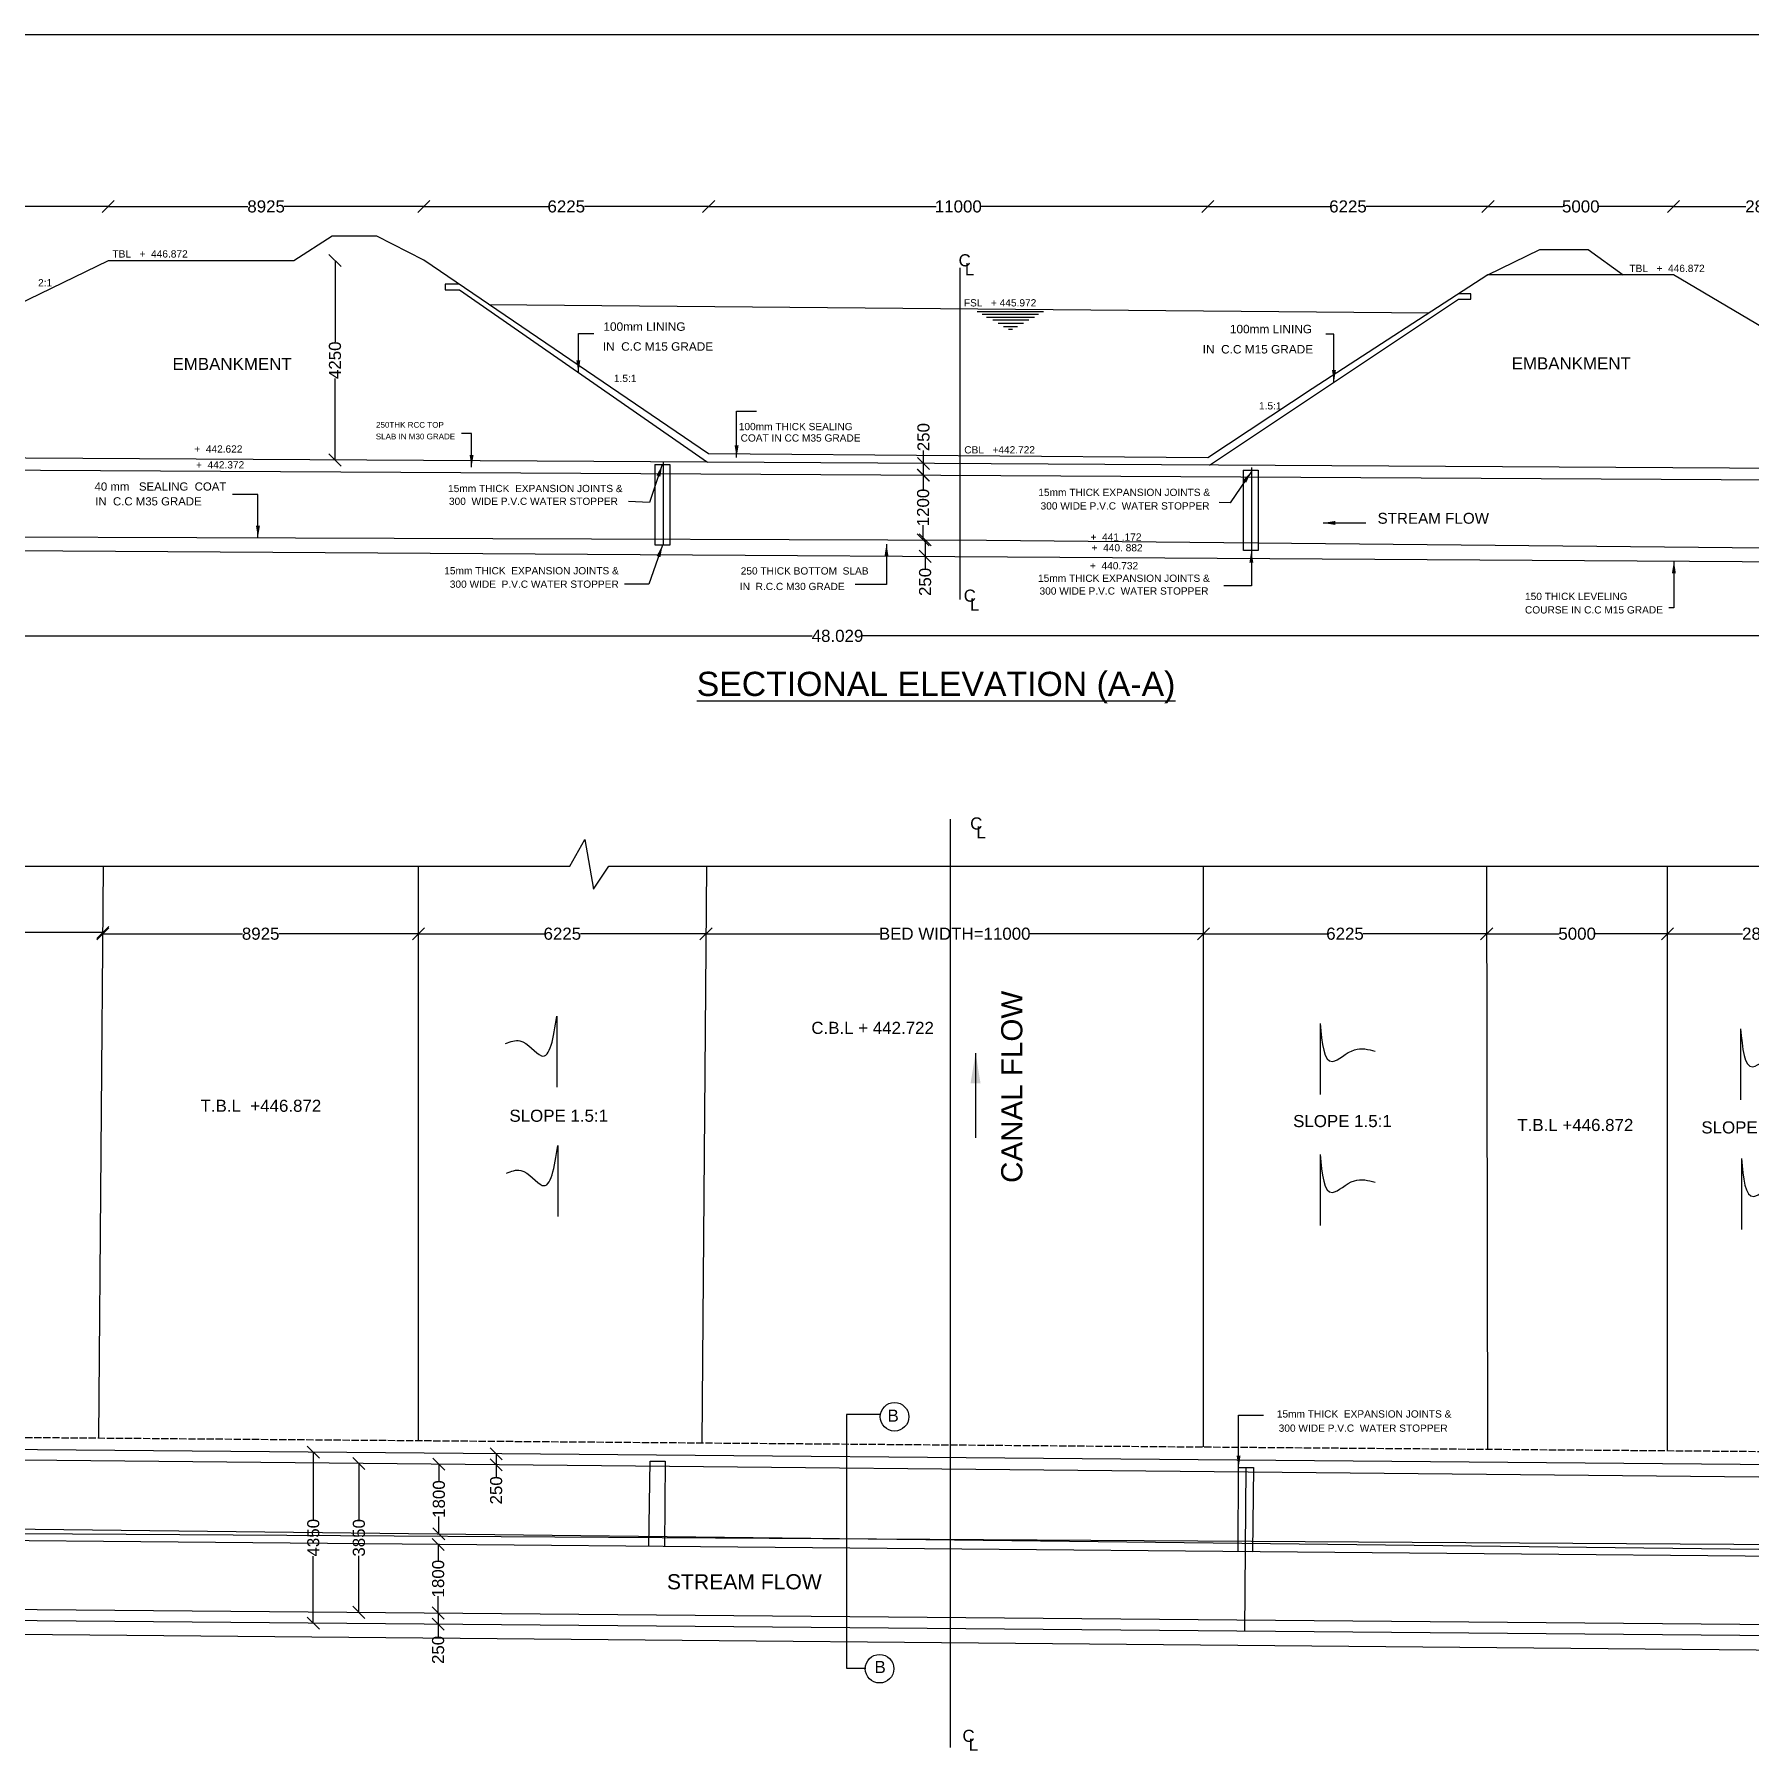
# Model space of a CAD drawing. Header units: millimetres. Extents: x 5760592 to 5768701, y 20978528 to 20983100.
# Drawn here: x 5762703 to 5765539, y 20980252 to 20983100 of the extents above; entities that cross this region are included whole.
import ezdxf

# ---------------------------------------------------------------- set-up
doc = ezdxf.new("R2010")
doc.units = ezdxf.units.MM
doc.header["$MEASUREMENT"] = 0
doc.linetypes.add('ACAD_ISO02W100', pattern=[15, 12, -3])
for name, color, linetype in [('DIMENSIONS', 7, 'Continuous'), ('DRAWING', 7, 'Continuous'), ('TEXT', 7, 'Continuous')]:
    doc.layers.add(name, color=color, linetype=linetype)
doc.styles.get("Standard").update_dxf_attribs({"font": 'arial.ttf', "height": 20})
doc.dimstyles.get("Standard").update_dxf_attribs({"dimtxt": 20, "dimasz": 20, "dimexe": 0.18, "dimexo": 0.0625, "dimgap": 0.09, "dimtad": 0, "dimdec": 0, "dimzin": 0, "dimdsep": 46, "dimtxsty": 'Standard', "dimblk": 'OBLIQUE', "dimcen": 0.09, "dimse1": 1, "dimse2": 1, "dimadec": 0, "dimazin": 0, "dimtfac": 1, "dimtdec": 0, "dimtofl": 0, "dimtmove": 0, "dimatfit": 3, "dimfxl": 1, "dimtolj": 1, "dimtzin": 0, "dimarcsym": 0})

# ---------------------------------------------------------------- blocks, each defined once
blk = doc.blocks.new('_Oblique')
at = {"color": 0, "linetype": 'ByBlock', "lineweight": -2}
blk.add_line((-0.5, -0.5), (0.5, 0.5), dxfattribs=at)
blk = doc.blocks.new('*D8')
at = {"layer": 'Defpoints', "color": 0}
for p in [(5762824.8, 20982815.5), (5762824.8, 20982725.7), (5762353.9, 20982497.5)]:
    blk.add_point(p, dxfattribs=at)
at = {"layer": 'DIMENSIONS', "color": 0, "lineweight": -2}
for p, q in [((5762353.9, 20982815.5), (5762559.4, 20982815.5)), ((5762824.8, 20982815.5), (5762619.4, 20982815.5))]:
    blk.add_line(p, q, dxfattribs=at)
at = {"layer": 'DIMENSIONS', "color": 0, "lineweight": -2, "xscale": 20, "yscale": 20, "zscale": 20, "rotation": 180}
blk.add_blockref('_Oblique', (5762353.9, 20982815.5), dxfattribs=at)
at = {"layer": 'DIMENSIONS', "color": 0, "lineweight": -2, "xscale": 20, "yscale": 20, "zscale": 20}
blk.add_blockref('_Oblique', (5762824.8, 20982815.5), dxfattribs=at)
at = {"layer": 'DIMENSIONS', "color": 0, "insert": (5762589.4, 20982815.5), "char_height": 20, "attachment_point": 5}
blk.add_mtext('\\A1;6000', dxfattribs=at)
blk = doc.blocks.new('*D9')
at = {"layer": 'Defpoints', "color": 0}
for p in [(5763346.7, 20982815.5), (5762824.8, 20982725.7), (5763346.7, 20982726.7)]:
    blk.add_point(p, dxfattribs=at)
at = {"layer": 'DIMENSIONS', "color": 0, "lineweight": -2}
for p, q in [((5762824.8, 20982815.5), (5763055.7, 20982815.5)), ((5763346.7, 20982815.5), (5763115.8, 20982815.5))]:
    blk.add_line(p, q, dxfattribs=at)
at = {"layer": 'DIMENSIONS', "color": 0, "lineweight": -2, "xscale": 20, "yscale": 20, "zscale": 20, "rotation": 180}
blk.add_blockref('_Oblique', (5762824.8, 20982815.5), dxfattribs=at)
at = {"layer": 'DIMENSIONS', "color": 0, "lineweight": -2, "xscale": 20, "yscale": 20, "zscale": 20}
blk.add_blockref('_Oblique', (5763346.7, 20982815.5), dxfattribs=at)
at = {"layer": 'DIMENSIONS', "color": 0, "insert": (5763085.8, 20982815.5), "char_height": 20, "attachment_point": 5}
blk.add_mtext('\\A1;8925', dxfattribs=at)
blk = doc.blocks.new('*D10')
at = {"layer": 'Defpoints', "color": 0}
for p in [(5763817.7, 20982815.5), (5763346.7, 20982726.7), (5763817.7, 20982406.4)]:
    blk.add_point(p, dxfattribs=at)
at = {"layer": 'DIMENSIONS', "color": 0, "lineweight": -2}
for p, q in [((5763346.7, 20982815.5), (5763552.1, 20982815.5)), ((5763817.7, 20982815.5), (5763612.3, 20982815.5))]:
    blk.add_line(p, q, dxfattribs=at)
at = {"layer": 'DIMENSIONS', "color": 0, "lineweight": -2, "xscale": 20, "yscale": 20, "zscale": 20, "rotation": 180}
blk.add_blockref('_Oblique', (5763346.7, 20982815.5), dxfattribs=at)
at = {"layer": 'DIMENSIONS', "color": 0, "lineweight": -2, "xscale": 20, "yscale": 20, "zscale": 20}
blk.add_blockref('_Oblique', (5763817.7, 20982815.5), dxfattribs=at)
at = {"layer": 'DIMENSIONS', "color": 0, "insert": (5763582.2, 20982815.5), "char_height": 20, "attachment_point": 5}
blk.add_mtext('\\A1;6225', dxfattribs=at)
blk = doc.blocks.new('*D11')
at = {"layer": 'Defpoints', "color": 0}
for p in [(5764643.4, 20982815.5), (5763817.7, 20982406.4), (5764643.4, 20982399.7)]:
    blk.add_point(p, dxfattribs=at)
at = {"layer": 'DIMENSIONS', "color": 0, "lineweight": -2}
for p, q in [((5763817.7, 20982815.5), (5764193.8, 20982815.5)), ((5764643.4, 20982815.5), (5764267.3, 20982815.5))]:
    blk.add_line(p, q, dxfattribs=at)
at = {"layer": 'DIMENSIONS', "color": 0, "lineweight": -2, "xscale": 20, "yscale": 20, "zscale": 20, "rotation": 180}
blk.add_blockref('_Oblique', (5763817.7, 20982815.5), dxfattribs=at)
at = {"layer": 'DIMENSIONS', "color": 0, "lineweight": -2, "xscale": 20, "yscale": 20, "zscale": 20}
blk.add_blockref('_Oblique', (5764643.4, 20982815.5), dxfattribs=at)
at = {"layer": 'DIMENSIONS', "color": 0, "insert": (5764230.6, 20982815.5), "char_height": 20, "attachment_point": 5}
blk.add_mtext('\\A1;11000', dxfattribs=at)
blk = doc.blocks.new('*D12')
at = {"layer": 'Defpoints', "color": 0}
for p in [(5765106.5, 20982815.5), (5765106.5, 20982702.7), (5764643.4, 20982399.7)]:
    blk.add_point(p, dxfattribs=at)
at = {"layer": 'DIMENSIONS', "color": 0, "lineweight": -2}
for p, q in [((5764643.4, 20982815.5), (5764844.9, 20982815.5)), ((5765106.5, 20982815.5), (5764905, 20982815.5))]:
    blk.add_line(p, q, dxfattribs=at)
at = {"layer": 'DIMENSIONS', "color": 0, "lineweight": -2, "xscale": 20, "yscale": 20, "zscale": 20, "rotation": 180}
blk.add_blockref('_Oblique', (5764643.4, 20982815.5), dxfattribs=at)
at = {"layer": 'DIMENSIONS', "color": 0, "lineweight": -2, "xscale": 20, "yscale": 20, "zscale": 20}
blk.add_blockref('_Oblique', (5765106.5, 20982815.5), dxfattribs=at)
at = {"layer": 'DIMENSIONS', "color": 0, "insert": (5764875, 20982815.5), "char_height": 20, "attachment_point": 5}
blk.add_mtext('\\A1;6225', dxfattribs=at)
blk = doc.blocks.new('*D13')
at = {"layer": 'Defpoints', "color": 0}
for p in [(5765413.5, 20982815.5), (5765106.5, 20982702.7), (5765413.5, 20982702.7)]:
    blk.add_point(p, dxfattribs=at)
at = {"layer": 'DIMENSIONS', "color": 0, "lineweight": -2}
for p, q in [((5765106.5, 20982815.5), (5765230.1, 20982815.5)), ((5765413.5, 20982815.5), (5765289.9, 20982815.5))]:
    blk.add_line(p, q, dxfattribs=at)
at = {"layer": 'DIMENSIONS', "color": 0, "lineweight": -2, "xscale": 20, "yscale": 20, "zscale": 20, "rotation": 180}
blk.add_blockref('_Oblique', (5765106.5, 20982815.5), dxfattribs=at)
at = {"layer": 'DIMENSIONS', "color": 0, "lineweight": -2, "xscale": 20, "yscale": 20, "zscale": 20}
blk.add_blockref('_Oblique', (5765413.5, 20982815.5), dxfattribs=at)
at = {"layer": 'DIMENSIONS', "color": 0, "insert": (5765260, 20982815.5), "char_height": 20, "attachment_point": 5}
blk.add_mtext('\\A1;5000', dxfattribs=at)
blk = doc.blocks.new('*D14')
at = {"layer": 'Defpoints', "color": 0}
for p in [(5765712.8, 20982815.5), (5765413.5, 20982702.7), (5765712.8, 20982525.7)]:
    blk.add_point(p, dxfattribs=at)
at = {"layer": 'DIMENSIONS', "color": 0, "lineweight": -2}
for p, q in [((5765413.5, 20982815.5), (5765533, 20982815.5)), ((5765712.8, 20982815.5), (5765593.2, 20982815.5))]:
    blk.add_line(p, q, dxfattribs=at)
at = {"layer": 'DIMENSIONS', "color": 0, "lineweight": -2, "xscale": 20, "yscale": 20, "zscale": 20, "rotation": 180}
blk.add_blockref('_Oblique', (5765413.5, 20982815.5), dxfattribs=at)
at = {"layer": 'DIMENSIONS', "color": 0, "lineweight": -2, "xscale": 20, "yscale": 20, "zscale": 20}
blk.add_blockref('_Oblique', (5765712.8, 20982815.5), dxfattribs=at)
at = {"layer": 'DIMENSIONS', "color": 0, "insert": (5765563.1, 20982815.5), "char_height": 20, "attachment_point": 5}
blk.add_mtext('\\A1;2854', dxfattribs=at)
blk = doc.blocks.new('*D30')
at = {"layer": 'Defpoints', "color": 0}
for p in [(5763201.7, 20982726.1), (5763199.8, 20982396.3), (5763199.8, 20982396.3)]:
    blk.add_point(p, dxfattribs=at)
at = {"layer": 'DIMENSIONS', "color": 0, "lineweight": -2}
for p, q in [((5763199.8, 20982726.1), (5763199.8, 20982591.5)), ((5763199.8, 20982396.3), (5763199.8, 20982530.8))]:
    blk.add_line(p, q, dxfattribs=at)
at = {"layer": 'DIMENSIONS', "color": 0, "lineweight": -2, "xscale": 20, "yscale": 20, "zscale": 20}
for p, rotation in [((5763199.8, 20982726.1), 90), ((5763199.8, 20982396.3), 270)]:
    blk.add_blockref('_Oblique', p, dxfattribs=dict(at, rotation=rotation))
at = {"layer": 'DIMENSIONS', "color": 0, "insert": (5763199.8, 20982561.2), "char_height": 20, "attachment_point": 5, "rotation": 90}
blk.add_mtext('\\A1;4250', dxfattribs=at)
blk = doc.blocks.new('*D31')
at = {"layer": 'Defpoints', "color": 0}
for p in [(5764172.5, 20982390.7), (5764172.4, 20982371.2), (5764173, 20982371.2)]:
    blk.add_point(p, dxfattribs=at)
at = {"layer": 'DIMENSIONS', "color": 0, "lineweight": -2}
for p, q in [((5764173, 20982390.7), (5764173, 20982411.8)), ((5764173, 20982371.2), (5764173, 20982390.7))]:
    blk.add_line(p, q, dxfattribs=at)
at = {"layer": 'DIMENSIONS', "color": 0, "lineweight": -2, "xscale": 20, "yscale": 20, "zscale": 20}
for p, rotation in [((5764173, 20982390.7), 90), ((5764173, 20982371.2), 270)]:
    blk.add_blockref('_Oblique', p, dxfattribs=dict(at, rotation=rotation))
at = {"layer": 'DIMENSIONS', "color": 0, "insert": (5764173, 20982434.1), "char_height": 20, "attachment_point": 5, "rotation": 90}
blk.add_mtext('\\A1;250', dxfattribs=at)
blk = doc.blocks.new('*D32')
at = {"layer": 'Defpoints', "color": 0}
for p in [(5764173, 20982371.2), (5764172.4, 20982264.1), (5764172.6, 20982264.1)]:
    blk.add_point(p, dxfattribs=at)
at = {"layer": 'DIMENSIONS', "color": 0, "lineweight": -2}
for p, q in [((5764172.4, 20982371.2), (5764172.4, 20982346.7)), ((5764172.4, 20982264.1), (5764172.4, 20982288.7))]:
    blk.add_line(p, q, dxfattribs=at)
at = {"layer": 'DIMENSIONS', "color": 0, "lineweight": -2, "xscale": 20, "yscale": 20, "zscale": 20}
for p, rotation in [((5764172.4, 20982371.2), 90), ((5764172.4, 20982264.1), 270)]:
    blk.add_blockref('_Oblique', p, dxfattribs=dict(at, rotation=rotation))
at = {"layer": 'DIMENSIONS', "color": 0, "insert": (5764172.4, 20982317.7), "char_height": 20, "attachment_point": 5, "rotation": 90}
blk.add_mtext('\\A1;1200', dxfattribs=at)
blk = doc.blocks.new('*D33')
at = {"layer": 'Defpoints', "color": 0}
for p in [(5764172.6, 20982264.1), (5764172.4, 20982237), (5764175.7, 20982237)]:
    blk.add_point(p, dxfattribs=at)
at = {"layer": 'DIMENSIONS', "color": 0, "lineweight": -2}
for p, q in [((5764175.7, 20982264.1), (5764175.7, 20982237)), ((5764175.7, 20982237), (5764175.7, 20982217))]:
    blk.add_line(p, q, dxfattribs=at)
at = {"layer": 'DIMENSIONS', "color": 0, "lineweight": -2, "xscale": 20, "yscale": 20, "zscale": 20}
for p, rotation in [((5764175.7, 20982264.1), 90), ((5764175.7, 20982237), 270)]:
    blk.add_blockref('_Oblique', p, dxfattribs=dict(at, rotation=rotation))
at = {"layer": 'DIMENSIONS', "color": 0, "insert": (5764175.7, 20982194.7), "char_height": 20, "attachment_point": 5, "rotation": 90}
blk.add_mtext('\\A1;250', dxfattribs=at)
blk = doc.blocks.new('*D35')
at = {"layer": 'Defpoints', "color": 0}
for p in [(5762315.5, 20982114.5), (5765746.1, 20982105.4), (5765746.1, 20982095.5)]:
    blk.add_point(p, dxfattribs=at)
at = {"layer": 'DIMENSIONS', "color": 0, "lineweight": -2}
for p, q in [((5762315.5, 20982105.4), (5763988.8, 20982105.4)), ((5765746.1, 20982105.4), (5764072.8, 20982105.4))]:
    blk.add_line(p, q, dxfattribs=at)
at = {"layer": 'DIMENSIONS', "color": 0, "lineweight": -2, "xscale": 20, "yscale": 20, "zscale": 20, "rotation": 180}
blk.add_blockref('_Oblique', (5762315.5, 20982105.4), dxfattribs=at)
at = {"layer": 'DIMENSIONS', "color": 0, "lineweight": -2, "xscale": 20, "yscale": 20, "zscale": 20}
blk.add_blockref('_Oblique', (5765746.1, 20982105.4), dxfattribs=at)
at = {"layer": 'DIMENSIONS', "color": 0, "insert": (5764030.8, 20982105.4), "char_height": 20, "attachment_point": 5}
blk.add_mtext('\\A1;48.029', dxfattribs=at)
blk = doc.blocks.new('*D58')
at = {"layer": 'Defpoints', "color": 0}
for p in [(5763161.7, 20980755.6), (5763159.3, 20980472.9), (5763163.9, 20980472.9)]:
    blk.add_point(p, dxfattribs=at)
at = {"layer": 'DIMENSIONS', "color": 0, "lineweight": -2}
for p, q in [((5763163.9, 20980755.6), (5763163.9, 20980644.6)), ((5763163.9, 20980472.9), (5763163.9, 20980583.9))]:
    blk.add_line(p, q, dxfattribs=at)
at = {"layer": 'DIMENSIONS', "color": 0, "lineweight": -2, "xscale": 20, "yscale": 20, "zscale": 20}
for p, rotation in [((5763163.9, 20980755.6), 90), ((5763163.9, 20980472.9), 270)]:
    blk.add_blockref('_Oblique', p, dxfattribs=dict(at, rotation=rotation))
at = {"layer": 'DIMENSIONS', "color": 0, "insert": (5763163.9, 20980614.2), "char_height": 20, "attachment_point": 5, "rotation": 90}
blk.add_mtext('\\A1;4350', dxfattribs=at)
blk = doc.blocks.new('*D59')
at = {"layer": 'Defpoints', "color": 0}
for p in [(5763241.4, 20980737), (5763239.3, 20980490.9), (5763239.3, 20980490.9)]:
    blk.add_point(p, dxfattribs=at)
at = {"layer": 'DIMENSIONS', "color": 0, "lineweight": -2}
for p, q in [((5763239.3, 20980737), (5763239.3, 20980643.9)), ((5763239.3, 20980490.9), (5763239.3, 20980584.1))]:
    blk.add_line(p, q, dxfattribs=at)
at = {"layer": 'DIMENSIONS', "color": 0, "lineweight": -2, "xscale": 20, "yscale": 20, "zscale": 20}
for p, rotation in [((5763239.3, 20980737), 90), ((5763239.3, 20980490.9), 270)]:
    blk.add_blockref('_Oblique', p, dxfattribs=dict(at, rotation=rotation))
at = {"layer": 'DIMENSIONS', "color": 0, "insert": (5763239.3, 20980614), "char_height": 20, "attachment_point": 5, "rotation": 90}
blk.add_mtext('\\A1;3850', dxfattribs=at)
blk = doc.blocks.new('*D60')
at = {"layer": 'Defpoints', "color": 0}
for p in [(5763375.2, 20980735.7), (5763371.6, 20980620.5), (5763373.9, 20980620.5)]:
    blk.add_point(p, dxfattribs=at)
at = {"layer": 'DIMENSIONS', "color": 0, "lineweight": -2}
for p, q in [((5763371.6, 20980735.7), (5763371.6, 20980707.1)), ((5763371.6, 20980620.5), (5763371.6, 20980649.1))]:
    blk.add_line(p, q, dxfattribs=at)
at = {"layer": 'DIMENSIONS', "color": 0, "lineweight": -2, "xscale": 20, "yscale": 20, "zscale": 20}
for p, rotation in [((5763371.6, 20980735.7), 90), ((5763371.6, 20980620.5), 270)]:
    blk.add_blockref('_Oblique', p, dxfattribs=dict(at, rotation=rotation))
at = {"layer": 'DIMENSIONS', "color": 0, "insert": (5763371.6, 20980678.1), "char_height": 20, "attachment_point": 5, "rotation": 90}
blk.add_mtext('\\A1;1800', dxfattribs=at)
blk = doc.blocks.new('*D61')
at = {"layer": 'Defpoints', "color": 0}
for p in [(5763371.4, 20980603.2), (5763370.4, 20980489.8), (5763370.4, 20980489.8)]:
    blk.add_point(p, dxfattribs=at)
at = {"layer": 'DIMENSIONS', "color": 0, "lineweight": -2}
for p, q in [((5763370.4, 20980603.2), (5763370.4, 20980575.5)), ((5763370.4, 20980489.8), (5763370.4, 20980517.5))]:
    blk.add_line(p, q, dxfattribs=at)
at = {"layer": 'DIMENSIONS', "color": 0, "lineweight": -2, "xscale": 20, "yscale": 20, "zscale": 20}
for p, rotation in [((5763370.4, 20980603.2), 90), ((5763370.4, 20980489.8), 270)]:
    blk.add_blockref('_Oblique', p, dxfattribs=dict(at, rotation=rotation))
at = {"layer": 'DIMENSIONS', "color": 0, "insert": (5763370.4, 20980546.5), "char_height": 20, "attachment_point": 5, "rotation": 90}
blk.add_mtext('\\A1;1800', dxfattribs=at)
blk = doc.blocks.new('*D62')
at = {"layer": 'Defpoints', "color": 0}
for p in [(5763370.4, 20980489.8), (5763370.3, 20980471.1), (5763370.3, 20980471.1)]:
    blk.add_point(p, dxfattribs=at)
at = {"layer": 'DIMENSIONS', "color": 0, "lineweight": -2}
for p, q in [((5763370.3, 20980489.8), (5763370.3, 20980471.1)), ((5763370.3, 20980471.1), (5763370.3, 20980451.1))]:
    blk.add_line(p, q, dxfattribs=at)
at = {"layer": 'DIMENSIONS', "color": 0, "lineweight": -2, "xscale": 20, "yscale": 20, "zscale": 20}
for p, rotation in [((5763370.3, 20980489.8), 90), ((5763370.3, 20980471.1), 270)]:
    blk.add_blockref('_Oblique', p, dxfattribs=dict(at, rotation=rotation))
at = {"layer": 'DIMENSIONS', "color": 0, "insert": (5763370.3, 20980428.7), "char_height": 20, "attachment_point": 5, "rotation": 90}
blk.add_mtext('\\A1;250', dxfattribs=at)
blk = doc.blocks.new('*D63')
at = {"layer": 'Defpoints', "color": 0}
for p in [(5762357.1, 20981616.6), (5762815.6, 20981615), (5762815.6, 20981612.9)]:
    blk.add_point(p, dxfattribs=at)
at = {"layer": 'DIMENSIONS', "color": 0, "lineweight": -2}
for p, q in [((5762357.1, 20981615), (5762556.3, 20981615)), ((5762815.6, 20981615), (5762616.3, 20981615))]:
    blk.add_line(p, q, dxfattribs=at)
at = {"layer": 'DIMENSIONS', "color": 0, "lineweight": -2, "xscale": 20, "yscale": 20, "zscale": 20, "rotation": 180}
blk.add_blockref('_Oblique', (5762357.1, 20981615), dxfattribs=at)
at = {"layer": 'DIMENSIONS', "color": 0, "lineweight": -2, "xscale": 20, "yscale": 20, "zscale": 20}
blk.add_blockref('_Oblique', (5762815.6, 20981615), dxfattribs=at)
at = {"layer": 'DIMENSIONS', "color": 0, "insert": (5762586.3, 20981615), "char_height": 20, "attachment_point": 5}
blk.add_mtext('\\A1;6000', dxfattribs=at)
blk = doc.blocks.new('*D64')
at = {"layer": 'Defpoints', "color": 0}
for p in [(5762815.6, 20981612.9), (5763338, 20981612.9), (5763338, 20981612.9)]:
    blk.add_point(p, dxfattribs=at)
at = {"layer": 'DIMENSIONS', "color": 0, "lineweight": -2}
for p, q in [((5762815.6, 20981612.9), (5763046.8, 20981612.9)), ((5763338, 20981612.9), (5763106.8, 20981612.9))]:
    blk.add_line(p, q, dxfattribs=at)
at = {"layer": 'DIMENSIONS', "color": 0, "lineweight": -2, "xscale": 20, "yscale": 20, "zscale": 20, "rotation": 180}
blk.add_blockref('_Oblique', (5762815.6, 20981612.9), dxfattribs=at)
at = {"layer": 'DIMENSIONS', "color": 0, "lineweight": -2, "xscale": 20, "yscale": 20, "zscale": 20}
blk.add_blockref('_Oblique', (5763338, 20981612.9), dxfattribs=at)
at = {"layer": 'DIMENSIONS', "color": 0, "insert": (5763076.8, 20981612.9), "char_height": 20, "attachment_point": 5}
blk.add_mtext('\\A1;8925', dxfattribs=at)
blk = doc.blocks.new('*D65')
at = {"layer": 'Defpoints', "color": 0}
for p in [(5763338, 20981612.9), (5763813.3, 20981612.9), (5763813.3, 20981609.1)]:
    blk.add_point(p, dxfattribs=at)
at = {"layer": 'DIMENSIONS', "color": 0, "lineweight": -2}
for p, q in [((5763338, 20981612.9), (5763545.6, 20981612.9)), ((5763813.3, 20981612.9), (5763605.7, 20981612.9))]:
    blk.add_line(p, q, dxfattribs=at)
at = {"layer": 'DIMENSIONS', "color": 0, "lineweight": -2, "xscale": 20, "yscale": 20, "zscale": 20, "rotation": 180}
blk.add_blockref('_Oblique', (5763338, 20981612.9), dxfattribs=at)
at = {"layer": 'DIMENSIONS', "color": 0, "lineweight": -2, "xscale": 20, "yscale": 20, "zscale": 20}
blk.add_blockref('_Oblique', (5763813.3, 20981612.9), dxfattribs=at)
at = {"layer": 'DIMENSIONS', "color": 0, "insert": (5763575.7, 20981612.9), "char_height": 20, "attachment_point": 5}
blk.add_mtext('\\A1;6225', dxfattribs=at)
blk = doc.blocks.new('*D66')
at = {"layer": 'Defpoints', "color": 0}
for p in [(5763813.3, 20981612.9), (5764635.9, 20981612.9), (5764635.9, 20981599.8)]:
    blk.add_point(p, dxfattribs=at)
at = {"layer": 'DIMENSIONS', "color": 0, "lineweight": -2}
for p, q in [((5763813.3, 20981612.9), (5764100.8, 20981612.9)), ((5764635.9, 20981612.9), (5764348.4, 20981612.9))]:
    blk.add_line(p, q, dxfattribs=at)
at = {"layer": 'DIMENSIONS', "color": 0, "lineweight": -2, "xscale": 20, "yscale": 20, "zscale": 20, "rotation": 180}
blk.add_blockref('_Oblique', (5763813.3, 20981612.9), dxfattribs=at)
at = {"layer": 'DIMENSIONS', "color": 0, "lineweight": -2, "xscale": 20, "yscale": 20, "zscale": 20}
blk.add_blockref('_Oblique', (5764635.9, 20981612.9), dxfattribs=at)
at = {"layer": 'DIMENSIONS', "color": 0, "insert": (5764224.6, 20981612.9), "char_height": 20, "attachment_point": 5}
blk.add_mtext('\\A1;BED WIDTH=11000', dxfattribs=at)
blk = doc.blocks.new('*D67')
at = {"layer": 'Defpoints', "color": 0}
for p in [(5764635.9, 20981612.9), (5765104.4, 20981612.9), (5765104.4, 20981596.9)]:
    blk.add_point(p, dxfattribs=at)
at = {"layer": 'DIMENSIONS', "color": 0, "lineweight": -2}
for p, q in [((5764635.9, 20981612.9), (5764840.1, 20981612.9)), ((5765104.4, 20981612.9), (5764900.2, 20981612.9))]:
    blk.add_line(p, q, dxfattribs=at)
at = {"layer": 'DIMENSIONS', "color": 0, "lineweight": -2, "xscale": 20, "yscale": 20, "zscale": 20, "rotation": 180}
blk.add_blockref('_Oblique', (5764635.9, 20981612.9), dxfattribs=at)
at = {"layer": 'DIMENSIONS', "color": 0, "lineweight": -2, "xscale": 20, "yscale": 20, "zscale": 20}
blk.add_blockref('_Oblique', (5765104.4, 20981612.9), dxfattribs=at)
at = {"layer": 'DIMENSIONS', "color": 0, "insert": (5764870.1, 20981612.9), "char_height": 20, "attachment_point": 5}
blk.add_mtext('\\A1;6225', dxfattribs=at)
blk = doc.blocks.new('*D68')
at = {"layer": 'Defpoints', "color": 0}
for p in [(5765104.4, 20981612.9), (5765403.6, 20981612.9), (5765403.6, 20981612.9)]:
    blk.add_point(p, dxfattribs=at)
at = {"layer": 'DIMENSIONS', "color": 0, "lineweight": -2}
for p, q in [((5765104.4, 20981612.9), (5765224.1, 20981612.9)), ((5765403.6, 20981612.9), (5765283.9, 20981612.9))]:
    blk.add_line(p, q, dxfattribs=at)
at = {"layer": 'DIMENSIONS', "color": 0, "lineweight": -2, "xscale": 20, "yscale": 20, "zscale": 20, "rotation": 180}
blk.add_blockref('_Oblique', (5765104.4, 20981612.9), dxfattribs=at)
at = {"layer": 'DIMENSIONS', "color": 0, "lineweight": -2, "xscale": 20, "yscale": 20, "zscale": 20}
blk.add_blockref('_Oblique', (5765403.6, 20981612.9), dxfattribs=at)
at = {"layer": 'DIMENSIONS', "color": 0, "insert": (5765254, 20981612.9), "char_height": 20, "attachment_point": 5}
blk.add_mtext('\\A1;5000', dxfattribs=at)
blk = doc.blocks.new('*D69')
at = {"layer": 'Defpoints', "color": 0}
for p in [(5765403.6, 20981612.9), (5765712, 20981612.9), (5765712, 20981612.9)]:
    blk.add_point(p, dxfattribs=at)
at = {"layer": 'DIMENSIONS', "color": 0, "lineweight": -2}
for p, q in [((5765403.6, 20981612.9), (5765527.7, 20981612.9)), ((5765712, 20981612.9), (5765587.9, 20981612.9))]:
    blk.add_line(p, q, dxfattribs=at)
at = {"layer": 'DIMENSIONS', "color": 0, "lineweight": -2, "xscale": 20, "yscale": 20, "zscale": 20, "rotation": 180}
blk.add_blockref('_Oblique', (5765403.6, 20981612.9), dxfattribs=at)
at = {"layer": 'DIMENSIONS', "color": 0, "lineweight": -2, "xscale": 20, "yscale": 20, "zscale": 20}
blk.add_blockref('_Oblique', (5765712, 20981612.9), dxfattribs=at)
at = {"layer": 'DIMENSIONS', "color": 0, "insert": (5765557.8, 20981612.9), "char_height": 20, "attachment_point": 5}
blk.add_mtext('\\A1;2854', dxfattribs=at)
blk = doc.blocks.new('*D100')
at = {"layer": 'Defpoints', "color": 0}
for p in [(5763466.3, 20980734.8), (5763466.5, 20980734.8), (5763466.7, 20980753)]:
    blk.add_point(p, dxfattribs=at)
at = {"layer": 'TEXT', "color": 0, "lineweight": -2}
for p, q in [((5763466.3, 20980753), (5763466.3, 20980734.8)), ((5763466.3, 20980734.8), (5763466.3, 20980714.8))]:
    blk.add_line(p, q, dxfattribs=at)
at = {"layer": 'TEXT', "color": 0, "lineweight": -2, "xscale": 20, "yscale": 20, "zscale": 20}
for p, rotation in [((5763466.3, 20980753), 90), ((5763466.3, 20980734.8), 270)]:
    blk.add_blockref('_Oblique', p, dxfattribs=dict(at, rotation=rotation))
at = {"layer": 'TEXT', "color": 0, "insert": (5763466.3, 20980692.5), "char_height": 20, "attachment_point": 5, "rotation": 90}
blk.add_mtext('\\A1;250', dxfattribs=at)

msp = doc.modelspace()

# ---------------------------------------------------------------- linework, layer by layer
at = {"layer": 'DRAWING', "color": 0}
msp.add_lwpolyline([(5760592.1, 20983100), (5768629.1, 20983100), (5768629.1, 20978527.7), (5760592.1, 20978527.7)], close=True, dxfattribs=at)
for points in [[(5764643.4, 20982399.7), (5763817.7, 20982406.4), (5763346.7, 20982726.7), (5763269.1, 20982766.5), (5763195, 20982766.5), (5763131.8, 20982725.7), (5762824.8, 20982725.7), (5762353.9, 20982497.5), (5762302.3, 20982497.5), (5762226.7, 20982451.2), (5760693.4, 20982451.2)], [(5765106.5, 20982702.7), (5765192.1, 20982744.5), (5765272.1, 20982744.5), (5765330.2, 20982702.7)], [(5764233, 20982714), (5764233, 20982165.5)], [(5767207.2, 20982516), (5765712.8, 20982525.7), (5765413.5, 20982702.7), (5765112.4, 20982702.7), (5765106.5, 20982702.7), (5764816, 20982513.9), (5764643.4, 20982399.7)], [(5763404.6, 20982687.3), (5763382.2, 20982687.3), (5763382.2, 20982677.8), (5763405.4, 20982677.8), (5763815.6, 20982392.7)], [(5764645.8, 20982387.9), (5765057.8, 20982662), (5765078.2, 20982662), (5765078.2, 20982671), (5765057.6, 20982670.9)], [(5763454.5, 20982653.4), (5765009.1, 20982639.4)], [(5764261.8, 20982641.9), (5764371.2, 20982641.9)], [(5764270, 20982637.5), (5764363.3, 20982637.5)], [(5764277.1, 20982632.4), (5764356.6, 20982632.4)], [(5764287.9, 20982627.8), (5764347, 20982627.8)], [(5764296.5, 20982622.5), (5764338.5, 20982622.5)], [(5764305.5, 20982617.2), (5764328.4, 20982617.2)], [(5764313.4, 20982612.4), (5764320.4, 20982612.4)], [(5761335.2, 20982244.1), (5761335.2, 20982171.4), (5761369.1, 20982171.4), (5761380.3, 20982216.2), (5762315.5, 20982216.2), (5762315.5, 20982381.6), (5765789.6, 20982362.2)], [(5765787.8, 20982381.4), (5762312.7, 20982401.4)], [(5763728.5, 20982388.6), (5763753.5, 20982388.6), (5763753.5, 20982255.5), (5763729.3, 20982255.5), (5763729.3, 20982388.6)], [(5763742.2, 20982393.1), (5763742.2, 20982255.5)], [(5764715.2, 20982384.1), (5764715.2, 20982246.5)], [(5760693.4, 20982266.7), (5762317.6, 20982270.3), (5764277, 20982263.8), (5765791.2, 20982249.1), (5766230, 20982246.2), (5766295.1, 20982366.3), (5767207.2, 20982360.5), (5767207.2, 20982319.6)], [(5762315.5, 20982248.8), (5765786.9, 20982226.8), (5765787.6, 20982362.2)], [(5764701.5, 20982379.5), (5764726.5, 20982379.5), (5764726.5, 20982246.5), (5764702.4, 20982246.5), (5764702.4, 20982379.5)], [(5764217.4, 20980267.2), (5764217.4, 20981802.5)], [(5760697.7, 20981724.9), (5763587.9, 20981724.9), (5763613.1, 20981769), (5763627.1, 20981686.4), (5763652.4, 20981724.9), (5766031.7, 20981724.9)], [(5762816.5, 20981724.9), (5762808.8, 20980779.1)], [(5763338, 20980774.8), (5763338, 20981724.9)], [(5763814.2, 20981724.9), (5763806.5, 20980771.1)], [(5764635.9, 20980764.4), (5764635.9, 20981724.9)], [(5765104.3, 20981724.9), (5765105.6, 20980760.6)], [(5765403.6, 20980758.2), (5765403.6, 20981724.9)], [(5763566.6, 20981476.9), (5763566.6, 20981359.5)], [(5764829.1, 20981464.4), (5764829.1, 20981347)], [(5765524.3, 20981455.9), (5765524.3, 20981338.5)], [(5763568, 20981262.6), (5763568, 20981145.2)], [(5764829, 20981247.9), (5764829, 20981130.5)], [(5765525.6, 20981241.3), (5765525.6, 20981123.9)], [(5765779.2, 20980712.2), (5762401, 20980745.2), (5762324.5, 20980745.2), (5761369.8, 20981039.5)], [(5762322.7, 20980632.6), (5766220, 20980587.6), (5766220.3, 20980937)], [(5764100.6, 20980818.2), (5764045.9, 20980818.2), (5764045.9, 20980398.3), (5764077.6, 20980398.3)], [(5765779.2, 20980732.9), (5762322.7, 20980762.9)], [(5763718.5, 20980600), (5763720.9, 20980741)], [(5763720.9, 20980741), (5763745.9, 20980741), (5763744.7, 20980599.8)], [(5764694.1, 20980730.1), (5764718.5, 20980730.1), (5764717.2, 20980591.1), (5764693.2, 20980591.3), (5764694.1, 20980730.1)], [(5764706.3, 20980730.1), (5764703.9, 20980459.6)], [(5760992.8, 20980631.8), (5765779.1, 20980601.9)], [(5765779.1, 20980581.5), (5762322.7, 20980612.6)], [(5761338.8, 20980192), (5761338.8, 20979833.4), (5761480.7, 20979833.4), (5761480.7, 20980110.7), (5762296.4, 20980372), (5762322.9, 20980374.3), (5762426.2, 20980374.3), (5762426.2, 20980457.1), (5765611.2, 20980428.2), (5765611.2, 20980347.4), (5765711.7, 20980347.4), (5766215.1, 20980075.2), (5766215.1, 20979842.5), (5766394.2, 20979842.5), (5766394.2, 20980167.6), (5765779.8, 20980502)], [(5762322.7, 20980498.9), (5765778.9, 20980468.8)], [(5765778.9, 20980450.3), (5762322.7, 20980480.1)]]:
    msp.add_lwpolyline(points, dxfattribs=at)
at = {"layer": 'DRAWING', "color": 0, "linetype": 'ACAD_ISO02W100'}
msp.add_lwpolyline([(5761338.8, 20980630.6), (5761338.8, 20981398.3), (5761485.9, 20981398.3), (5761485.9, 20981121.7), (5762308.8, 20980869.7), (5762432.3, 20980869.7), (5762432.3, 20980782.2), (5765613.9, 20980756.5), (5765613.9, 20980834.8), (5765713.1, 20980834.8), (5766222, 20981090.8), (5766222, 20981323.5), (5766401.2, 20981323.5), (5766401.2, 20980995.3), (5765779.2, 20980678.8)], dxfattribs=at)
at = {"layer": 'DRAWING', "color": 0}
for centre in [(5764125.1, 20980814.2), (5764100.3, 20980397.6)]:
    msp.add_circle(centre, 23.6, dxfattribs=at)
for points in [[(5763481.9, 20981431.3), (5763505.4, 20981436), (5763541, 20981411.2), (5763566.6, 20981476.9)], [(5764829.1, 20981464.4), (5764849.4, 20981401.6), (5764885.7, 20981421.1), (5764920.1, 20981418.6)], [(5765524.3, 20981455.9), (5765544.7, 20981393.1), (5765580.9, 20981412.6), (5765615.3, 20981410.1)], [(5763483.2, 20981217), (5763506.8, 20981221.7), (5763542.4, 20981196.9), (5763568, 20981262.6)], [(5764829, 20981247.9), (5764849.3, 20981185.1), (5764885.6, 20981204.6), (5764919.9, 20981202)], [(5765525.6, 20981241.3), (5765546, 20981178.5), (5765582.3, 20981198), (5765616.6, 20981195.5)]]:
    msp.add_spline(points, degree=3, dxfattribs=at)

# ---------------------------------------------------------------- texts
at = {"layer": 'TEXT', "color": 0}
for s, height, p in [('TBL   +  446.872', 12, (5762831.7, 20982731.1)), ('C', 20, (5764231, 20982716.5)), ('L', 20, (5764241.4, 20982701.8)), ('2:1', 12, (5762708.7, 20982683.4)), ('TBL   +  446.872', 12, (5765340.5, 20982707.2)), ('FSL   + 445.972', 12, (5764239.8, 20982650.2)), ('100mm LINING', 14, (5763643.6, 20982609.9)), ('100mm LINING', 14, (5764679.7, 20982605.8)), ('IN  C.C M15 GRADE', 14, (5763642.6, 20982577)), ('IN  C.C M15 GRADE', 14, (5764634.8, 20982572.4)), ('EMBANKMENT ', 20, (5762931, 20982545.2)), ('EMBANKMENT', 20, (5765145.7, 20982546)), ('1.5:1', 12, (5763661, 20982525.3)), ('1.5:1', 12, (5764727.8, 20982479.9)), ('SLAB IN M30 GRADE', 9.5, (5763267.2, 20982430.4)), ('250THK RCC TOP', 9.5, (5763267.6, 20982449.7)), ('100mm THICK SEALING', 12, (5763867.5, 20982445.6)), ('COAT IN CC M35 GRADE', 12, (5763870.5, 20982426.7)), ('+  442.622', 12, (5762967, 20982408.5)), ('CBL   +442.722', 12, (5764240.4, 20982407.1)), ('+  442.372', 12, (5762969.9, 20982382.3)), ('40 mm   SEALING  COAT', 13.5, (5762802.1, 20982345.7)), ('15mm THICK  EXPANSION JOINTS &', 12, (5763386.7, 20982343.2)), ('IN  C.C M35 GRADE', 13.5, (5762803.2, 20982321.2)), ('300  WIDE P.V.C WATER STOPPER', 12, (5763388.2, 20982322)), ('15mm THICK EXPANSION JOINTS &', 12, (5764362.9, 20982336.8)), ('300 WIDE P.V.C  WATER STOPPER', 12, (5764366.6, 20982314.4)), ('STREAM FLOW', 18, (5764923.9, 20982290.9)), ('+  441 .172', 12, (5764449.2, 20982262.9)), ('+  440. 882', 12, (5764451, 20982245.2)), ('15mm THICK  EXPANSION JOINTS &', 12, (5763380.4, 20982207.2)), ('250 THICK BOTTOM  SLAB', 12, (5763870.7, 20982206.9)), ('+  440.732', 12, (5764448.3, 20982215.5)), ('300 WIDE  P.V.C WATER STOPPER', 12, (5763389.6, 20982185)), ('IN  R.C.C M30 GRADE', 12, (5763869.3, 20982181.2)), ('C', 20, (5764239.5, 20982162)), ('15mm THICK EXPANSION JOINTS &', 12, (5764362.4, 20982194.8)), ('300 WIDE P.V.C  WATER STOPPER', 12, (5764364.9, 20982173.7)), ('L', 20, (5764249.8, 20982147.3)), ('COURSE IN C.C M15 GRADE', 12, (5765167.7, 20982142.5)), ('150 THICK LEVELING', 12, (5765167.8, 20982164.8)), ('%%USECTIONAL ELEVATION (A-A)', 40, (5763797.9, 20982006.1)), ('C', 20, (5764250.2, 20981785.3)), ('L', 20, (5764260.5, 20981770.5)), ('C.B.L + 442.722', 20, (5763987.5, 20981447.3)), ('T.B.L  +446.872', 20, (5762977.4, 20981318.5)), ('SLOPE 1.5:1', 20, (5763488.2, 20981302)), ('SLOPE 1.5:1', 20, (5764784.3, 20981293.2)), ('T.B.L +446.872', 20, (5765155.1, 20981286.7)), ('SLOPE 2:1', 20, (5765459.4, 20981282.7)), ('B', 20, (5764113.5, 20980806.1)), ('15mm THICK  EXPANSION JOINTS &', 12, (5764757.3, 20980812.9)), ('300 WIDE P.V.C  WATER STOPPER', 12, (5764760.4, 20980789.4)), ('STREAM FLOW', 25, (5763748.7, 20980528.9)), ('B', 20, (5764092, 20980390.5)), ('C', 20, (5764237.4, 20980276.6)), ('L', 20, (5764247.7, 20980261.9))]:
    msp.add_text(s, height=height, dxfattribs=at).set_placement(p)
msp.add_text('CANAL FLOW', height=35, rotation=90, dxfattribs=at).set_placement((5764336.5, 20981200.9))

# ---------------------------------------------------------------- dimensions: what is measured, and where the dimension line sits
at = {"layer": 'DIMENSIONS', "color": 0}
for base, p1, p2, text, picture, middle in [((5762824.8, 20982815.5), (5762353.9, 20982497.5), (5762824.8, 20982725.7), '6000', '*D8', (5762589.4, 20982815.5)), ((5763346.7, 20982815.5), (5762824.8, 20982725.7), (5763346.7, 20982726.7), '8925', '*D9', (5763085.8, 20982815.5)), ((5763817.7, 20982815.5), (5763346.7, 20982726.7), (5763817.7, 20982406.4), '6225', '*D10', (5763582.2, 20982815.5)), ((5764643.4, 20982815.5), (5763817.7, 20982406.4), (5764643.4, 20982399.7), '11000', '*D11', (5764230.6, 20982815.5)), ((5765106.5, 20982815.5), (5764643.4, 20982399.7), (5765106.5, 20982702.7), '6225', '*D12', (5764875, 20982815.5)), ((5765413.5, 20982815.5), (5765106.5, 20982702.7), (5765413.5, 20982702.7), '5000', '*D13', (5765260, 20982815.5)), ((5765712.8, 20982815.5), (5765413.5, 20982702.7), (5765712.8, 20982525.7), '2854', '*D14', (5765563.1, 20982815.5)), ((5765746.1, 20982105.4), (5762315.5, 20982114.5), (5765746.1, 20982095.5), '48.029', '*D35', (5764030.8, 20982105.4)), ((5764635.9, 20981612.9), (5763813.3, 20981612.9), (5764635.9, 20981599.8), 'BED WIDTH=11000', '*D66', (5764224.6, 20981612.9)), ((5762815.6, 20981615), (5762357.1, 20981616.6), (5762815.6, 20981612.9), '6000', '*D63', (5762586.3, 20981615)), ((5763338, 20981612.9), (5762815.6, 20981612.9), (5763338, 20981612.9), '8925', '*D64', (5763076.8, 20981612.9)), ((5763813.3, 20981612.9), (5763338, 20981612.9), (5763813.3, 20981609.1), '6225', '*D65', (5763575.7, 20981612.9)), ((5765104.4, 20981612.9), (5764635.9, 20981612.9), (5765104.4, 20981596.9), '6225', '*D67', (5764870.1, 20981612.9)), ((5765403.6, 20981612.9), (5765104.4, 20981612.9), (5765403.6, 20981612.9), '5000', '*D68', (5765254, 20981612.9)), ((5765712, 20981612.9), (5765403.6, 20981612.9), (5765712, 20981612.9), '2854', '*D69', (5765557.8, 20981612.9))]:
    dim = msp.add_linear_dim(base=base, p1=p1, p2=p2, text=text, dimstyle='Standard', dxfattribs=at)
    dim.commit()
    dim.dimension.update_dxf_attribs({"geometry": picture, "text_midpoint": middle})
for base, p1, p2, text, picture, middle in [((5763199.8, 20982396.3), (5763201.7, 20982726.1), (5763199.8, 20982396.3), '4250', '*D30', (5763199.8, 20982561.2)), ((5764172.4, 20982264.1), (5764173, 20982371.2), (5764172.6, 20982264.1), '1200', '*D32', (5764172.4, 20982317.7)), ((5764175.7, 20982237), (5764172.6, 20982264.1), (5764172.4, 20982237), '250', '*D33', (5764175.7, 20982194.7)), ((5763163.9, 20980472.9), (5763161.7, 20980755.6), (5763159.3, 20980472.9), '4350', '*D58', (5763163.9, 20980614.2)), ((5763239.3, 20980490.9), (5763241.4, 20980737), (5763239.3, 20980490.9), '3850', '*D59', (5763239.3, 20980614)), ((5763371.6, 20980620.5), (5763375.2, 20980735.7), (5763373.9, 20980620.5), '1800', '*D60', (5763371.6, 20980678.1)), ((5763370.4, 20980489.8), (5763371.4, 20980603.2), (5763370.4, 20980489.8), '1800', '*D61', (5763370.4, 20980546.5)), ((5763370.3, 20980471.1), (5763370.4, 20980489.8), (5763370.3, 20980471.1), '250', '*D62', (5763370.3, 20980428.7))]:
    dim = msp.add_linear_dim(base=base, p1=p1, p2=p2, angle=90, text=text, dimstyle='Standard', dxfattribs=at)
    dim.commit()
    dim.dimension.update_dxf_attribs({"geometry": picture, "text_midpoint": middle})
dim = msp.add_linear_dim(base=(5764173, 20982371.2), p1=(5764172.5, 20982390.7), p2=(5764172.4, 20982371.2), angle=90, text='250', dimstyle='Standard', dxfattribs=at)
dim.commit()
dim.dimension.update_dxf_attribs({"geometry": '*D31', "text_midpoint": (5764173, 20982434.1), "dimtype": 160})
at = {"layer": 'TEXT', "color": 0}
dim = msp.add_linear_dim(base=(5763466.3, 20980734.8), p1=(5763466.7, 20980753), p2=(5763466.5, 20980734.8), angle=90, text='250', dimstyle='Standard', dxfattribs=at)
dim.commit()
dim.dimension.update_dxf_attribs({"geometry": '*D100', "text_midpoint": (5763466.3, 20980692.5)})

# ---------------------------------------------------------------- leaders
at = {"layer": 'DIMENSIONS', "color": 0}
for points in [[(5763602.2, 20982541), (5763602.2, 20982605.2), (5763627.9, 20982605.2)], [(5764851.8, 20982525), (5764851.8, 20982604.4), (5764838.5, 20982604.4)], [(5763863.9, 20982400.6), (5763863.9, 20982476.9), (5763896.9, 20982476.9)], [(5763425.6, 20982384.7), (5763425.6, 20982440.2), (5763409.1, 20982440.2)], [(5763741, 20982388.6), (5763719.9, 20982325.9), (5763684.9, 20982327.5)], [(5764715.2, 20982377.2), (5764680, 20982325.4), (5764662.2, 20982326)], [(5763072.3, 20982267.8), (5763072.3, 20982339.3), (5763030, 20982339.3)], [(5764833.9, 20982292.2), (5764904.5, 20982292.2)], [(5763741.4, 20982255.5), (5763718.9, 20982191.1), (5763678.4, 20982191.1)], [(5764111.8, 20982257.3), (5764111.8, 20982190.6), (5764059.8, 20982190.6)], [(5764715.2, 20982246.5), (5764715.2, 20982188.2), (5764669.7, 20982188.2)], [(5765414, 20982229.1), (5765414, 20982151.8), (5765405.8, 20982151.8)], [(5764694.1, 20980730.1), (5764694.1, 20980816.7), (5764735.5, 20980816.7)]]:
    msp.add_leader(points, dimstyle='Standard', override={"dimgap": 0.09, "dimtad": 0}, dxfattribs=at)
at = {"layer": 'DRAWING', "color": 0}
msp.add_leader([(5764259.1, 20981415.7), (5764259.1, 20981275.3)], dimstyle='Standard', override={"dimasz": 50, "dimgap": 0.09, "dimtad": 0}, dxfattribs=at)

doc.saveas('drawing.dxf')
